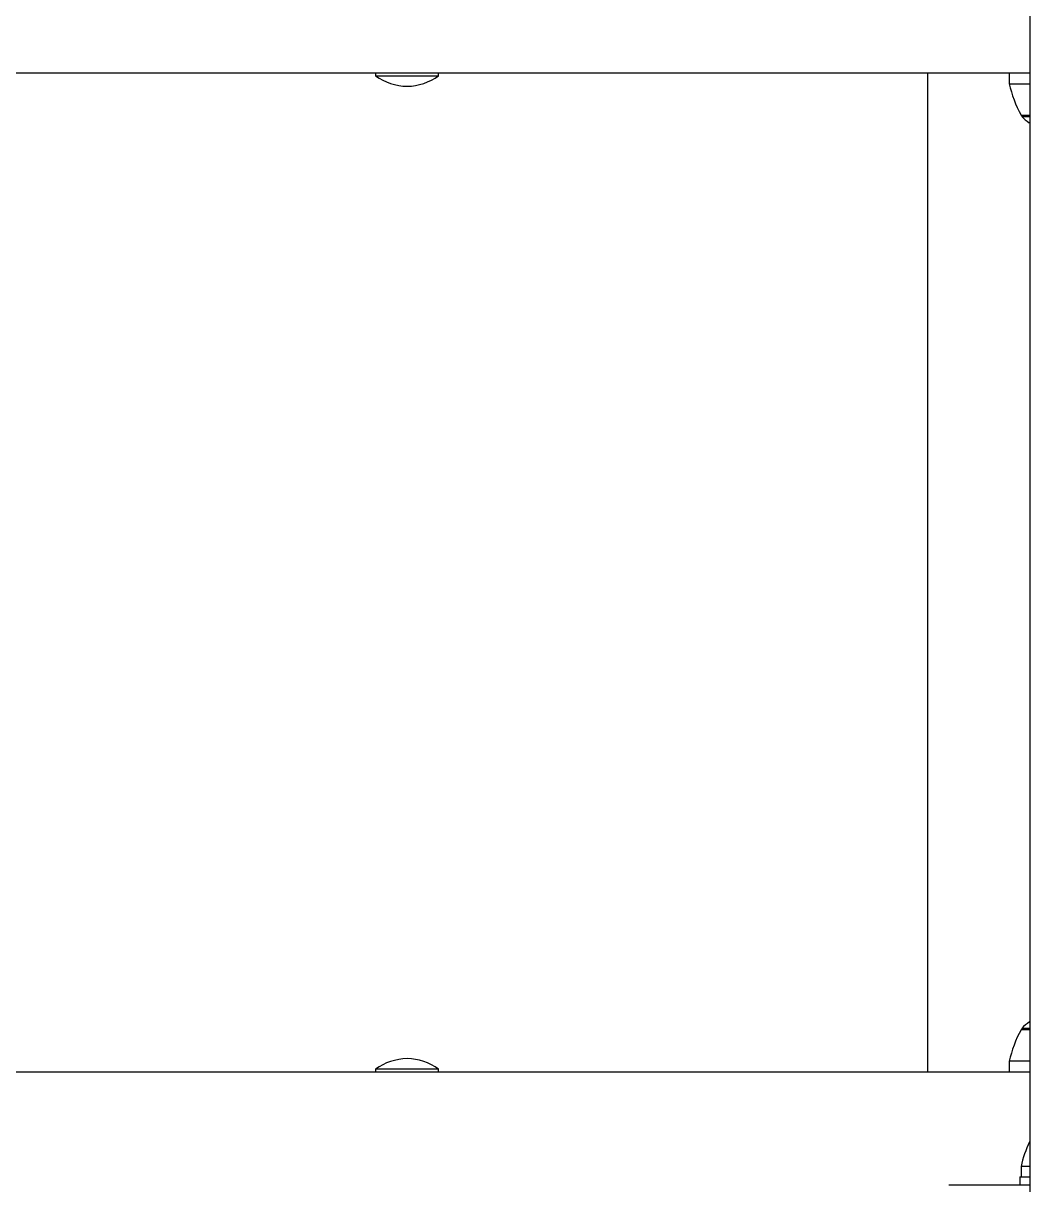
# Model space of a CAD drawing. Header units: millimetres. Extents: x 1089 to 46270, y 1624 to 35257.
# Drawn here: x 1147.1902 to 1147.5731, y 1645.8806 to 1646.3227 of the extents above; entities that cross this region are included whole.
import ezdxf

# ---------------------------------------------------------------- set-up
doc = ezdxf.new("R2010")
doc.units = ezdxf.units.MM

# ---------------------------------------------------------------- blocks, each defined once
blk = doc.blocks.new('A$C411B504A')
at = {"ltscale": 25.4}
for p, q in [((3.20575673245478, 1.987078231467324), (3.205756734751272, 0.7719106231897985)), ((3.205756733768805, 1.291982356773671), (0.6562052890595904, 1.291982351955852)), ((2.956907834945948, 1.291982356303331), (2.956907834947582, 1.290982218354339)), ((2.956907834947582, 1.290982218354339), (2.980911145729063, 1.290982218399423)), ((2.980911145729063, 1.290982218399423), (2.980911145727124, 1.291982356349274)), ((3.166936804996404, 0.9119299360047197), (3.166936804278098, 1.291982356700577)), ((3.166936804996404, 0.9119299360047197), (3.166936804278098, 1.291982356700577)), ((3.19794108070278, 1.291982356759119), (3.19794108071078, 1.287981804961733)), ((3.19794108071078, 1.287981804961733), (3.205756733775647, 1.287981804976839)), ((3.202441701504469, 1.275980149580517), (3.205756733799046, 1.275980149586408)), ((3.202691735992147, 1.276112251233647), (3.202691735993177, 1.275480080606657)), ((3.202691735993177, 1.275480080606657), (3.20575673379971, 1.275480080612338)), ((3.205756734455047, 0.9284322122397004), (3.202691736648514, 0.9284322122340232)), ((3.202691736648514, 0.9284322122340232), (3.202691736650316, 0.9278019992555588)), ((3.205756734456017, 0.9279321432647745), (3.202441736829886, 0.9279321432584009)), ((3.197941081414246, 0.9159304878600931), (3.197941081421089, 0.9119299360632613)), ((3.205756734479415, 0.9159304878743431), (3.197941081414246, 0.9159304878600931)), ((0.6562052897782049, 0.911929931259138), (3.205756734487114, 0.9119299360778168)), ((2.956907835662623, 0.9129300735564687), (2.956907835664257, 0.9119299356074766)), ((2.980911146442939, 0.9129300736021033), (2.956907835662623, 0.9129300735564687)), ((2.980911146444573, 0.9119299356531112), (2.980911146442939, 0.9129300736021033)), ((3.202441702261023, 0.8759249699000105), (3.202441702268718, 0.8719244181034878)), ((3.205756734554434, 0.8759249699064515), (3.202441702261023, 0.8759249699000105)), ((3.201941633293796, 0.8719244181025143), (3.20194163329986, 0.8689240042549837)), ((3.201941633293796, 0.8719244181025143), (3.205756734562133, 0.8719244181099253)), ((3.174937908670845, 0.8689240042038353), (3.205756734568197, 0.8689240042623911))]:
    blk.add_line(p, q, dxfattribs=at)
for centre, radius, start, end in [((2.969374742582399, 1.308380182395991), 0.02140357303741323, 234.3756464438886, 268.7544561267924), ((2.9684040794161, 1.308500658229862), 0.02152492605886672, 271.3454436326026, 305.5244542298053), ((3.244852321076213, 1.298728826106016), 0.04812653048084283, 192.9033802662095, 208.208710389537), ((3.214468785801071, 1.286825187736389), 0.0163526865673565, 223.9297878136912, 236.9082116275691), ((3.214392676533112, 0.9172735745646374), 0.01616871017738796, 122.7032914308244, 136.358984045226), ((3.244749352251329, 0.90522208048184), 0.04801754062144373, 151.7738154737264, 167.1140943036386), ((2.969414901974726, 0.8954116337257236), 0.02152492605886991, 91.34544363260258, 125.5244542298054), ((2.968444238808981, 0.8955321095607562), 0.02140357303741041, 54.37564644388873, 88.75445612679245), ((3.2492499730978, 0.8652165625226171), 0.04801754062146103, 155.2638434403751, 167.1140943036386)]:
    blk.add_arc(centre, radius, start, end, dxfattribs=at)
blk = doc.blocks.new('A$C612A7BA7')
blk.add_blockref('A$C411B504A', (5.385540902125285e-09, 1.035772356772213e-09))

msp = doc.modelspace()

# ---------------------------------------------------------------- block references
msp.add_blockref('A$C612A7BA7', (1144.367331556055, 1645.011679620668))

doc.saveas('drawing.dxf')
